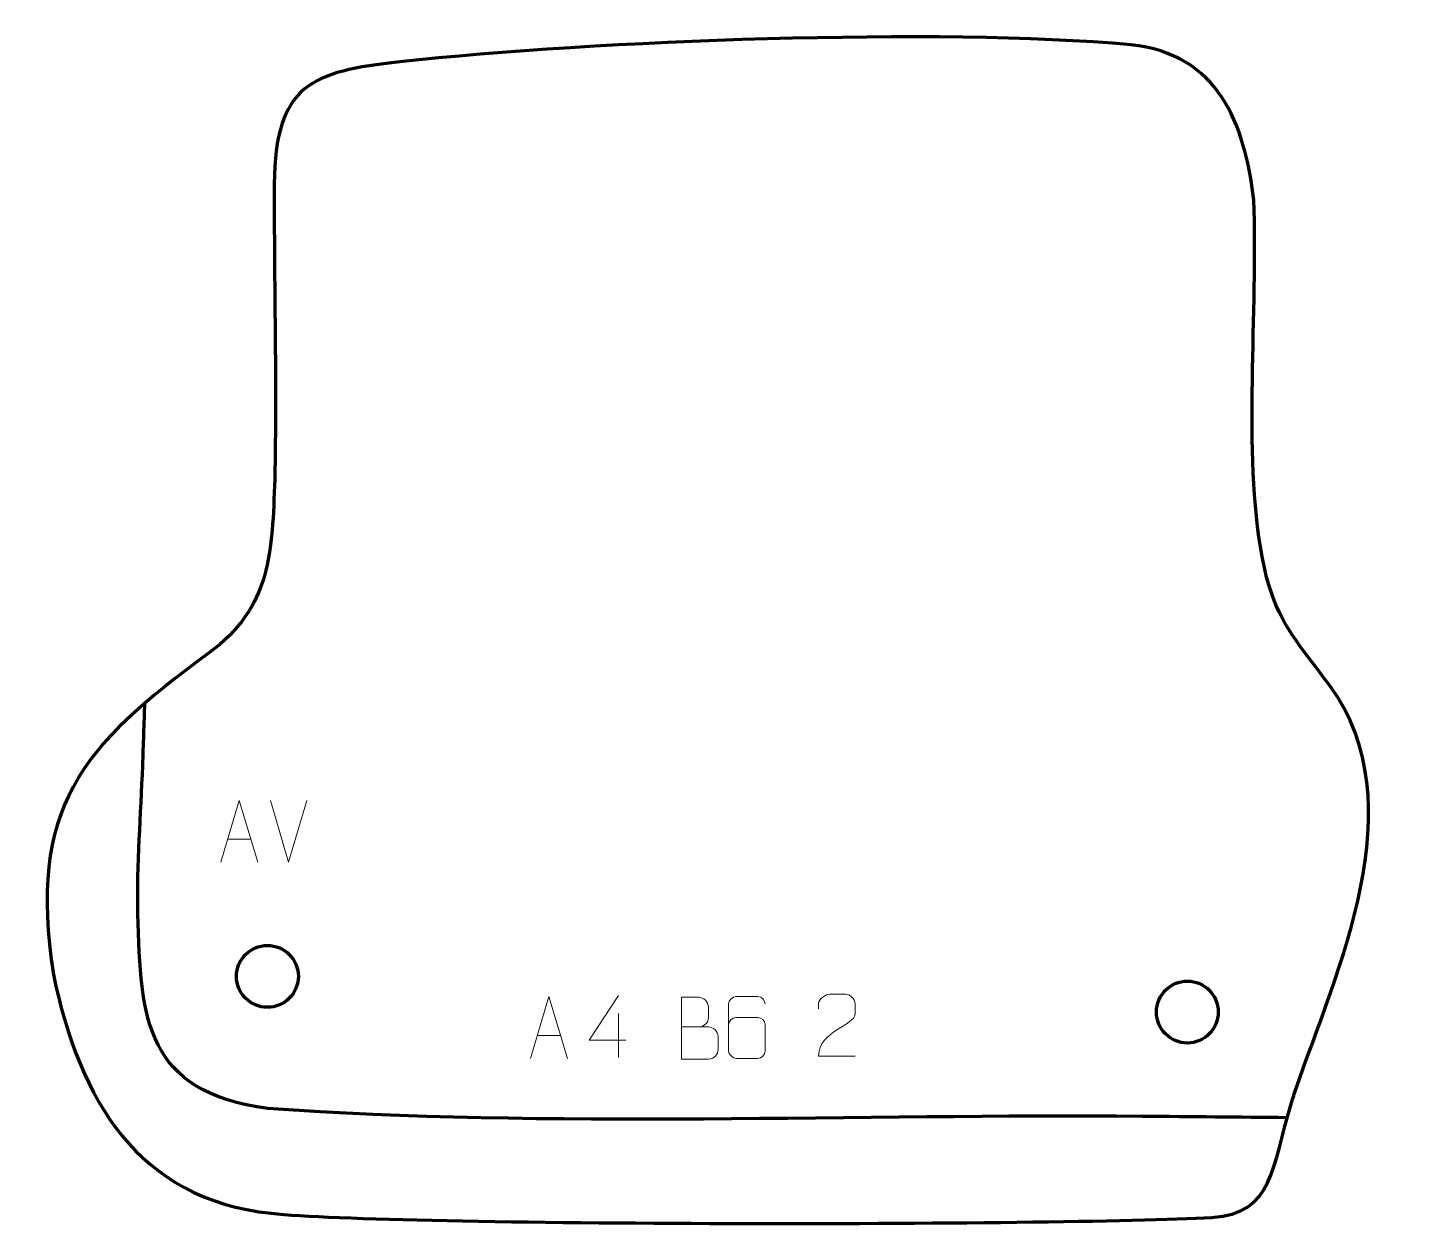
# Model space of a CAD drawing. Header units: millimetres. Extents: x 955 to 1516, y 66 to 550.
import ezdxf

# ---------------------------------------------------------------- set-up
doc = ezdxf.new("R2010")
doc.units = ezdxf.units.MM
doc.header["$MEASUREMENT"] = 0
doc.layers.add('layer 2', color=7, linetype='Continuous')
doc.layers.add('layer 3', color=7, linetype='Continuous')

msp = doc.modelspace()

# ---------------------------------------------------------------- linework, layer by layer
at = {"layer": 'layer 2', "color": 142, "lineweight": 200}
for centre in [(1051.6859, 166.9728), (1423.4919, 152.5532)]:
    msp.add_ellipse(centre, major_axis=(0, 12.5), ratio=1, dxfattribs=at)
at = {"layer": 'layer 2', "color": 140, "lineweight": 158}
msp.add_open_spline([(1463.8533, 109.9004), (1444.3623, 110.0693), (1424.8712, 110.2383), (1405.3802, 110.4072), (1405.3802, 110.4072), (1292.6019, 111.3846), (1162.7815, 105.5206), (1051.8949, 113.6246), (1051.8949, 113.6246), (1002.4609, 120.3275), (1000.355, 149.2188), (999.3555, 192.3017), (999.3555, 192.3017), (998.8943, 212.1778), (1000.5734, 232.284), (1001.2918, 252.1652), (1001.2918, 252.1652), (1001.5833, 260.5694), (1001.8764, 268.9735), (1002.17, 277.3776)], degree=3, knots=[0, 0, 0, 0, 0.16666667, 0.16666667, 0.16666667, 0.16666667, 0.33333333, 0.33333333, 0.33333333, 0.33333333, 0.5, 0.5, 0.5, 0.5, 0.66666667, 0.66666667, 0.66666667, 0.66666667, 1, 1, 1, 1], dxfattribs=at)
at = {"layer": 'layer 3', "color": 242, "lineweight": 158}
msp.add_open_spline([(1467.1789, 121.0013), (1483.9421, 169.5525), (1515.9986, 236.5659), (1481.1849, 284.1487), (1481.1849, 284.1487), (1466.7763, 303.8422), (1458.4795, 310.9894), (1453.6944, 336.5271), (1453.6944, 336.5271), (1445.9101, 378.0723), (1452.1321, 436.4403), (1450.3597, 480.5684), (1450.3597, 480.5684), (1446.5818, 511.8791), (1435.944, 539.3895), (1400.6967, 543.296), (1400.6967, 543.296), (1322.4602, 550.1398), (1185.5138, 545.0268), (1105.1508, 536.3809), (1105.1508, 536.3809), (1069.5952, 532.5557), (1054.7312, 527.0477), (1054.4517, 487.04), (1054.4517, 487.04), (1054.3157, 447.3589), (1055.4746, 407.3969), (1054.6338, 367.7732), (1054.6338, 367.7732), (1053.5631, 338.695), (1053.5087, 316.2038), (1027.8836, 297.5463), (1027.8836, 297.5463), (976.1426, 259.5309), (954.8231, 235.1471), (965.1768, 167.7777), (965.1768, 167.7777), (975.804, 116.7785), (999.2659, 77.0879), (1053.1742, 71.273), (1053.1742, 71.273), (1101.5522, 66.0546), (1371.3583, 66.1298), (1433.3764, 69.6398), (1433.3764, 69.6398), (1458.432, 71.0579), (1457.601, 89.8244), (1465.5991, 115.9419), (1465.5991, 115.9419), (1466.1872, 117.8624), (1466.7799, 119.7817), (1467.3731, 121.7008)], degree=3, knots=[0, 0, 0, 0, 0.07142857, 0.07142857, 0.07142857, 0.07142857, 0.14285714, 0.14285714, 0.14285714, 0.14285714, 0.21428571, 0.21428571, 0.21428571, 0.21428571, 0.28571429, 0.28571429, 0.28571429, 0.28571429, 0.35714286, 0.35714286, 0.35714286, 0.35714286, 0.42857143, 0.42857143, 0.42857143, 0.42857143, 0.5, 0.5, 0.5, 0.5, 0.57142857, 0.57142857, 0.57142857, 0.57142857, 0.64285714, 0.64285714, 0.64285714, 0.64285714, 0.71428571, 0.71428571, 0.71428571, 0.71428571, 0.78571429, 0.78571429, 0.78571429, 0.78571429, 0.85714286, 0.85714286, 0.85714286, 0.85714286, 1, 1, 1, 1], dxfattribs=at)
at = {"layer": 'layer 3', "color": 250, "lineweight": 9}
for points, knots in [([(1032.9019, 213.0857), (1032.9019, 213.0857), (1040.2729, 238.0392), (1040.2729, 238.0392), (1040.2729, 238.0392), (1040.2729, 238.0392), (1047.8428, 213.0857), (1047.8428, 213.0857)], [0, 0, 0, 0, 0.33333333, 0.33333333, 0.33333333, 0.33333333, 1, 1, 1, 1]), ([(1158.0767, 133.8373), (1158.0767, 133.8373), (1165.4477, 158.7908), (1165.4477, 158.7908), (1165.4477, 158.7908), (1165.4477, 158.7908), (1173.0176, 133.8373), (1173.0176, 133.8373)], [0, 0, 0, 0, 0.33333333, 0.33333333, 0.33333333, 0.33333333, 1, 1, 1, 1]), ([(1196.4913, 141.158), (1196.4913, 141.158), (1181.6696, 141.158), (1181.6696, 141.158), (1181.6696, 141.158), (1181.6696, 141.158), (1193.5472, 159.2285), (1193.5472, 159.2285)], [0, 0, 0, 0, 0.33333333, 0.33333333, 0.33333333, 0.33333333, 1, 1, 1, 1]), ([(1219.0357, 146.5402), (1222.6743, 146.5406), (1226.2614, 146.5406), (1229.9008, 146.5402), (1229.9008, 146.5402), (1231.8762, 146.5229), (1233.7998, 144.7868), (1233.7998, 142.7372), (1233.7998, 142.7372), (1233.7994, 141.6086), (1233.7994, 138.5592), (1233.7998, 137.4303), (1233.7998, 137.4303), (1233.8174, 135.5724), (1232.2753, 133.5585), (1229.9538, 133.5754), (1229.9538, 133.5754), (1226.314, 133.5758), (1222.6746, 133.5758), (1219.0357, 133.5754), (1219.0357, 133.5754), (1219.0357, 141.8937), (1219.0357, 150.2115), (1219.0357, 158.529), (1219.0357, 158.529), (1221.4094, 158.529), (1223.7835, 158.529), (1226.1577, 158.529), (1226.1577, 158.529), (1227.8385, 158.5466), (1229.9353, 156.6361), (1229.953, 154.6737), (1229.953, 154.6737), (1229.9526, 152.6076), (1229.9526, 152.4616), (1229.953, 150.3951), (1229.953, 150.3951), (1229.9703, 148.329), (1228.1158, 146.5229), (1226.1058, 146.5402)], [0, 0, 0, 0, 0.09090909, 0.09090909, 0.09090909, 0.09090909, 0.18181818, 0.18181818, 0.18181818, 0.18181818, 0.27272727, 0.27272727, 0.27272727, 0.27272727, 0.36363636, 0.36363636, 0.36363636, 0.36363636, 0.45454545, 0.45454545, 0.45454545, 0.45454545, 0.54545455, 0.54545455, 0.54545455, 0.54545455, 0.63636364, 0.63636364, 0.63636364, 0.63636364, 0.72727273, 0.72727273, 0.72727273, 0.72727273, 0.81818182, 0.81818182, 0.81818182, 0.81818182, 1, 1, 1, 1]), ([(1252.9052, 155.8189), (1252.8811, 157.1584), (1251.5249, 158.8116), (1249.953, 158.7773), (1249.953, 158.7773), (1246.9682, 158.777), (1243.983, 158.777), (1240.9976, 158.7773), (1240.9976, 158.7773), (1239.7785, 158.7922), (1238.0503, 157.3546), (1238.0453, 155.8189), (1238.0453, 155.8189), (1238.0456, 149.4584), (1238.0456, 143.0976), (1238.0453, 136.7369), (1238.0453, 136.7369), (1238.05, 135.574), (1239.7785, 133.8029), (1240.9976, 133.7785), (1240.9976, 133.7785), (1243.983, 133.7788), (1246.9682, 133.7788), (1249.953, 133.7785), (1249.953, 133.7785), (1251.2311, 133.8223), (1252.9008, 135.4368), (1252.9052, 136.7369), (1252.9052, 136.7369), (1252.9052, 140.3202), (1252.9052, 143.9033), (1252.9052, 147.486), (1252.9052, 147.486), (1252.8667, 148.9642), (1251.284, 150.3971), (1249.953, 150.3951), (1249.953, 150.3951), (1246.9682, 150.3954), (1243.983, 150.3954), (1240.9976, 150.3951), (1240.9976, 150.3951), (1239.6681, 150.4001), (1238.0251, 148.8928), (1238.0668, 147.4643)], [0, 0, 0, 0, 0.08333333, 0.08333333, 0.08333333, 0.08333333, 0.16666667, 0.16666667, 0.16666667, 0.16666667, 0.25, 0.25, 0.25, 0.25, 0.33333333, 0.33333333, 0.33333333, 0.33333333, 0.41666667, 0.41666667, 0.41666667, 0.41666667, 0.5, 0.5, 0.5, 0.5, 0.58333333, 0.58333333, 0.58333333, 0.58333333, 0.66666667, 0.66666667, 0.66666667, 0.66666667, 0.75, 0.75, 0.75, 0.75, 0.83333333, 0.83333333, 0.83333333, 0.83333333, 1, 1, 1, 1]), ([(1289.2107, 134.7885), (1284.2963, 134.7888), (1279.3819, 134.7888), (1274.4678, 134.7885), (1274.4678, 134.7885), (1274.4678, 144.7208), (1289.1188, 147.362), (1289.2107, 151.6723), (1289.2107, 151.6723), (1289.2104, 153.0964), (1289.2104, 154.5201), (1289.2107, 155.9434), (1289.2107, 155.9434), (1289.1938, 158.0205), (1287.071, 159.7453), (1285.4, 159.7626), (1285.4, 159.7626), (1283.3268, 159.7622), (1281.2539, 159.7622), (1279.1815, 159.7626), (1279.1815, 159.7626), (1277.3594, 159.7791), (1274.5347, 157.987), (1274.4678, 155.8934), (1274.4678, 155.8934), (1274.4678, 155.8934), (1274.4678, 153.8386), (1274.4678, 153.8386)], [0, 0, 0, 0, 0.125, 0.125, 0.125, 0.125, 0.25, 0.25, 0.25, 0.25, 0.375, 0.375, 0.375, 0.375, 0.5, 0.5, 0.5, 0.5, 0.625, 0.625, 0.625, 0.625, 0.75, 0.75, 0.75, 0.75, 1, 1, 1, 1])]:
    msp.add_open_spline(points, degree=3, knots=knots, dxfattribs=at)
for points in [[(1060.2614, 213.0784), (1060.2614, 213.0784), (1052.9396, 238.032), (1052.9396, 238.032)], [(1067.5833, 238.032), (1067.5833, 238.032), (1060.2615, 213.0784), (1060.2615, 213.0784)], [(1035.6245, 222.3351), (1035.6245, 222.3351), (1045.1202, 222.3351), (1045.1202, 222.3351)], [(1193.5472, 151.9191), (1193.5472, 151.9191), (1193.5472, 134.2544), (1193.5472, 134.2544)], [(1160.7993, 143.0867), (1160.7993, 143.0867), (1170.295, 143.0867), (1170.295, 143.0867)]]:
    msp.add_open_spline(points, degree=3, dxfattribs=at)

doc.saveas('drawing.dxf')
